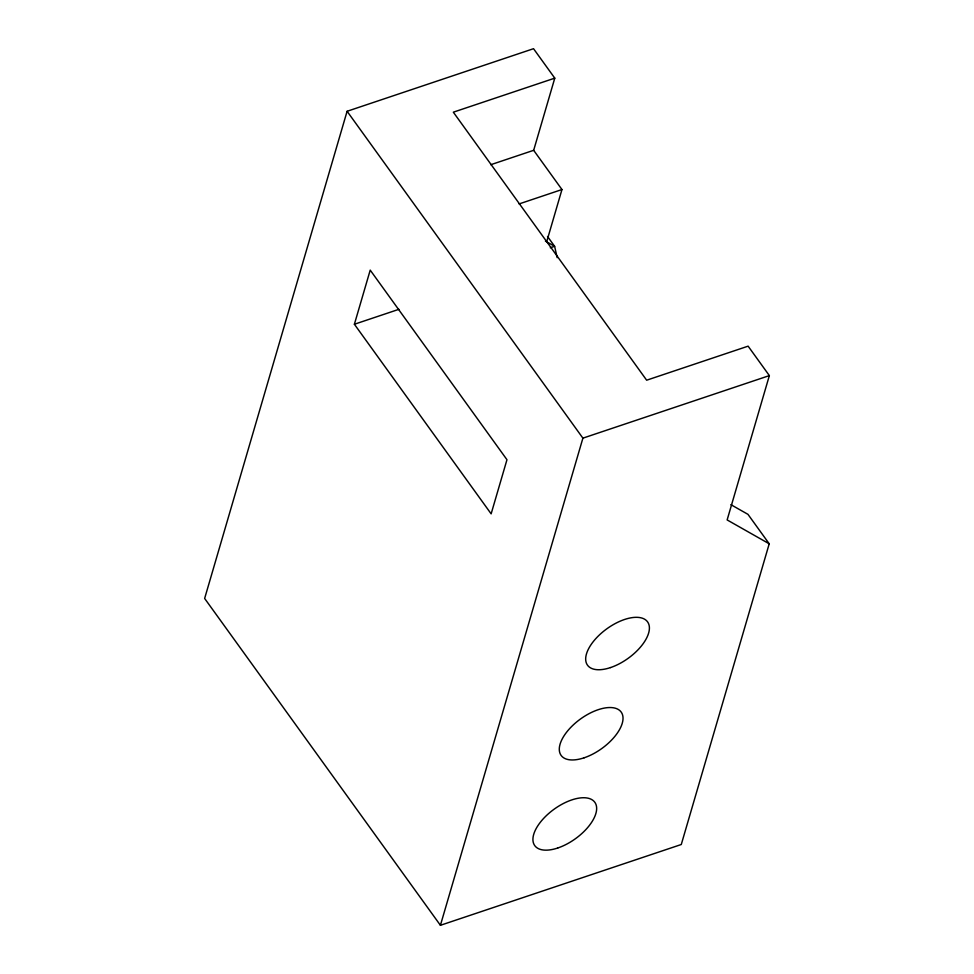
<?xml version="1.0" encoding="UTF-8"?>
<svg xmlns="http://www.w3.org/2000/svg" width="974" height="974" viewBox="0 0 974 974"><rect width="100%" height="100%" fill="white"/><g stroke="black" fill="none" stroke-linecap="round" stroke-linejoin="round"><path stroke-width="1.46" d="M546.767 241.503L561.961 189.54L533.667 150.313L554.778 78.151L533.533 48.7L347.097 111.28L204.637 598.462L440.418 925.3L681.276 844.507L769.216 543.796L747.971 514.345L730.877 504.654M354.39 324.257L370.217 270.127L506.967 459.716L491.139 513.846L354.39 324.257L398.914 309.318M440.418 925.3L582.902 438.154L347.097 111.28M554.778 78.151L453.324 112.18L646.651 380.201L748.117 346.16L769.363 375.611L727.14 519.933L769.216 543.796M490.799 164.703L533.667 150.313M519.093 203.931L561.961 189.54M550.298 247.761L554.62 246.312L557.177 257.66M582.902 438.154L769.363 375.611M545.416 241.089L554.62 246.312L547.534 236.499M557.749 848.001A37.024 18.202 -35.8 0 0 595.211 802.88A37.024 18.202 -35.8 0 0 541.386 820.96A37.024 18.202 -35.8 0 0 557.749 848.001M584.132 757.796A37.024 18.202 -35.8 0 0 621.582 712.676A37.024 18.202 -35.8 0 0 567.769 730.744A37.024 18.202 -35.8 0 0 584.132 757.796M610.503 667.58A37.024 18.202 -35.8 0 0 647.966 622.459A37.024 18.202 -35.8 0 0 594.152 640.527A37.024 18.202 -35.8 0 0 610.503 667.58"/></g></svg>
